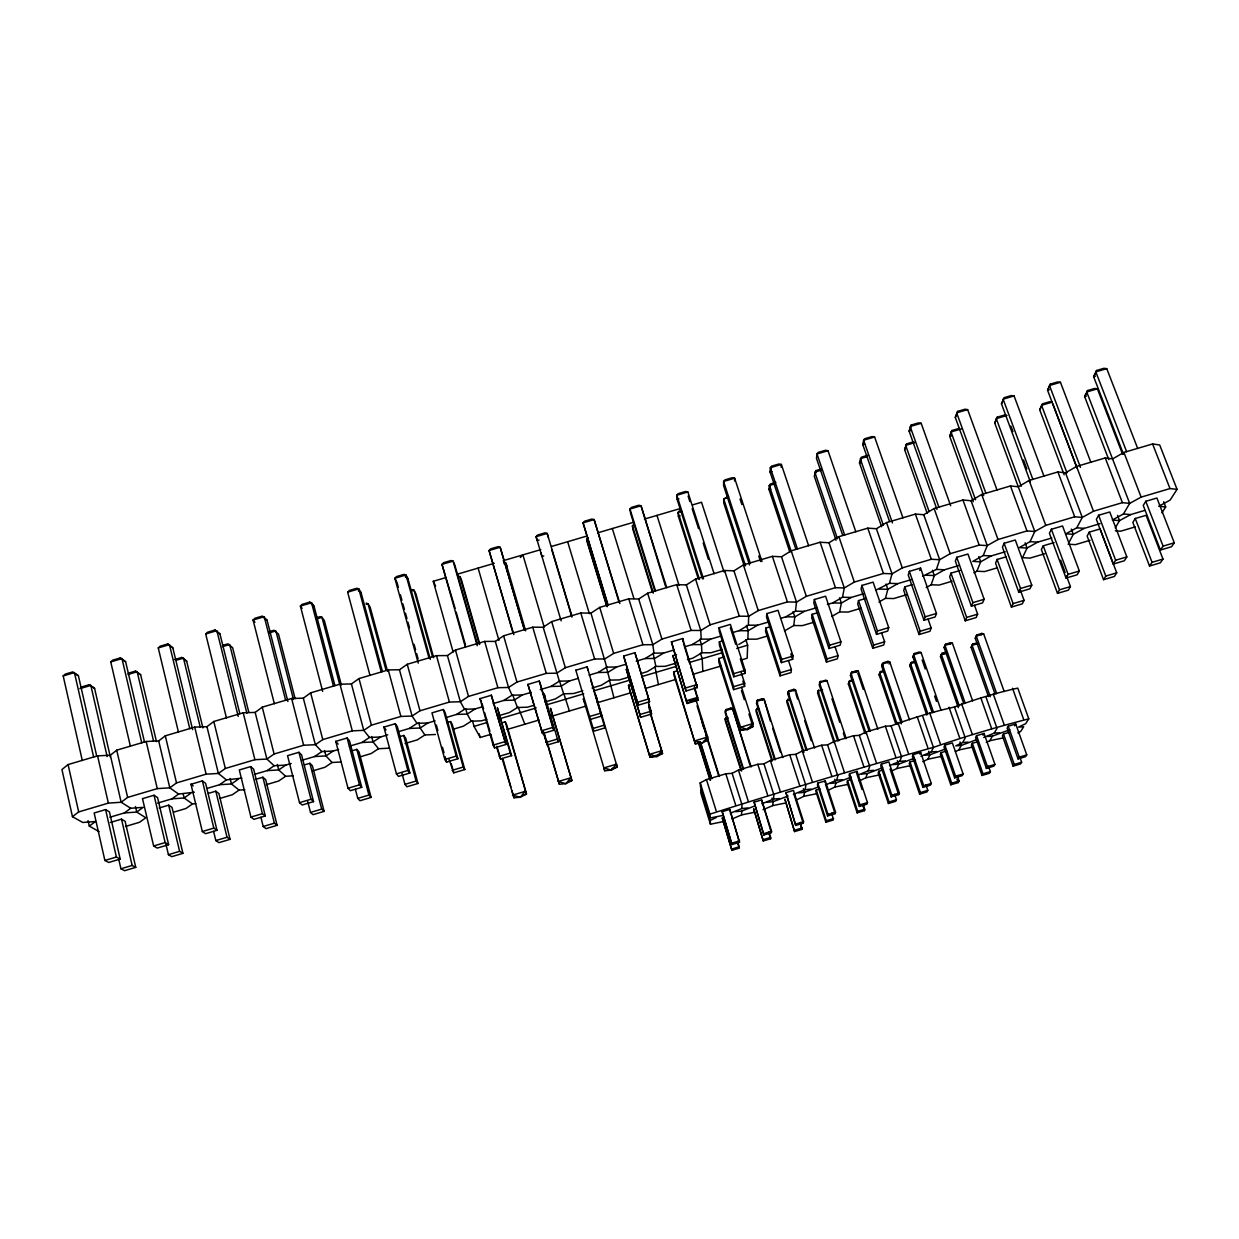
<?xml version="1.0" encoding="UTF-8"?>
<svg xmlns="http://www.w3.org/2000/svg" width="1239" height="1239" viewBox="0 0 1239 1239"><rect width="100%" height="100%" fill="white"/><g stroke="black" fill="none" stroke-linecap="round" stroke-linejoin="round"><path stroke-width="1.5" d="M731.97 844.533L722.182 811.684L729.725 809.439L739.513 842.288L731.97 844.533L722.182 811.638M730.964 709.343L730.979 708.058L726.023 709.529L725.171 712.688L743.013 769.078M734.619 481.026L734.634 478.208L732.234 477.743L724.877 479.911L723.591 481.46L723.622 485.673L749.518 564.969M737.654 841.312L739.327 848.126L731.908 850.341L722.291 818.065M741.247 672.638L744.685 683.386L744.593 686.391L733.612 689.658L733.643 686.669L719.363 641.864L723.018 640.764M733.751 676.788L733.782 673.66L719.131 627.755L730.391 624.425L745.119 670.299L745.011 673.443L733.751 676.788L719.178 631.162L719.116 627.646M739.513 842.288L729.725 809.439M732.001 818.994L741.572 814.921L741.712 811.08L754.923 805.892M730.329 813.233L741.805 808.556L741.944 804.576L732.11 773.337L725.837 773.802L706.447 779.594L700.236 782.847L700.531 787.028L710.133 818.019L723.375 815.324M745.878 639.696L747.644 645.194L747.179 658.219L741.634 659.876M738.769 644.497L747.86 639.154L748.17 630.744L746.436 625.416M733.705 632.277L739.033 630.697L748.371 625.153L748.681 616.294L733.953 570.854L724.567 570.482L695.559 579.062L686.36 584.932L676.711 584.638L647.656 593.218L638.689 599.026L628.793 598.809L599.707 607.404L590.957 613.135L580.797 612.995L551.68 621.606L543.178 627.259L532.755 627.197L503.607 635.808L495.321 641.415L484.65 641.415L455.456 650.041L447.418 655.57L436.484 655.648L407.244 664.29L399.454 669.757L388.256 669.912L358.985 678.569L351.427 683.959L339.966 684.191L310.648 692.849L303.338 698.177L291.614 698.486L262.265 707.159L255.172 712.41L243.2 712.797L213.805 721.485L206.959 726.673L194.724 727.123L165.298 735.827L158.685 740.937L146.171 741.48L116.714 750.184L110.348 755.232L97.571 755.852L68.083 764.571L61.95 769.543L72.451 816.687L82.781 822.464L95.449 821.519L89.301 826.119L99.105 831.601M724.072 656.933L718.744 658.513L718.806 662.044L740.504 730.329L747.628 729.523L752.956 726.627L753.126 723.499L741.572 687.351M756.905 709.591L756.983 708.336L756.053 711.449L772.021 761.211M782.878 757.509L764.076 699.199L762.419 698.703L757.478 700.174L756.518 703.365L774.607 759.662M754.086 802.098L763.874 834.993L771.401 832.732L771.572 831.292L761.613 799.914L754.086 802.16L763.874 834.993M769.45 626.996L765.795 628.08L765.578 631.394L780.059 675.844L791.024 672.591L791.396 669.509L788.469 660.573M766.786 613.522L766.538 617.115L781.406 662.633L792.65 659.303L793.037 656.051L778.015 610.3L766.771 613.646L781.732 659.411L781.406 662.633M762.326 700.004L762.419 698.703M781.143 467.335L781.36 464.455L778.897 464.006L771.541 466.158L770.333 467.707L770.069 471.997L795.81 549.094M761.613 799.914L770.813 830.904M763.27 840.956L753.637 808.695L763.27 840.956L770.658 838.741L769.109 831.896M780.059 675.844L780.369 672.792L765.795 628.08M763.023 809.733L772.687 805.629L773.151 801.695L771.99 798.086M761.877 803.817L773.446 799.093L773.926 795.02L763.967 763.844L757.803 764.277L738.429 770.054L732.11 773.337M784.473 630.945L793.781 625.54L794.788 616.929L793.037 611.617M780.57 618.385L785.898 616.805L795.453 611.183L796.522 602.123L781.499 556.791L772.377 556.357L743.4 564.922L733.953 570.854M787.725 700.422L787.88 699.137L786.858 702.281L803.027 751.949M814.565 748.046L795.515 689.844L793.843 689.349L788.902 690.82L787.849 694.041L806.171 750.245M815.587 473.375L815.928 470.588L821.302 469.008M793.672 690.681L793.843 689.349M795.252 691.842L795.515 689.844L788.097 692.059L787.849 694.041L789.088 693.67M785.96 792.573L795.732 825.453L803.259 823.192L803.569 821.705L793.471 790.389L785.944 792.635L795.732 825.453M817.663 612.701L812.18 614.327L811.684 617.719L826.444 662.06L837.394 658.807L838.044 655.648L835.055 646.727M814.379 599.413L813.837 603.099L828.984 648.508L840.228 645.163L840.909 641.833L825.592 596.207L814.364 599.537L829.603 645.194L828.984 648.508M820.048 682.844L820.295 681.481L826.94 680.505L846.237 738.599M794.586 831.586L784.968 799.325L794.586 831.586L801.989 829.371L800.533 822.495M826.444 662.06L827.033 658.916L812.18 614.327M824.988 681.373L825.251 680.01M797.42 799.449L803.77 796.336L804.56 792.31L803.383 788.701M793.394 794.385L805.071 789.646L805.877 785.48L795.779 754.35L789.739 754.737L770.379 760.514L763.967 763.844M831.694 616.495L839.639 611.927L841.358 603.114L839.562 597.817M827.389 604.508L832.716 602.928L842.489 597.244L844.301 587.967L828.984 542.759L820.11 542.248L791.179 550.797L781.499 556.791M816.269 789.909L815.912 791.551L825.886 822.216L833.274 820.001L831.927 813.094M817.802 783.063L817.43 784.767L827.575 815.928L835.101 813.667L835.535 812.149L825.313 780.88L817.786 783.125L827.993 814.41L827.575 815.928M865.798 598.437L858.503 600.59L857.729 604.059L872.767 648.291L883.701 645.039L884.631 641.802L881.595 632.912M861.91 585.319L861.074 589.098L876.515 634.383L887.728 631.054L888.719 627.631L873.108 582.129L861.879 585.443L877.429 630.992L876.515 634.383M927.175 513.302L904.625 449.633L906.685 443.856L913.809 441.75M936.947 509.384L909.085 431.048L911.207 425.039L918.533 422.886L921.166 423.289L950.669 505.729M824.911 782.521L825.313 780.88M852.835 679.808L849.598 680.769L848.374 683.959L864.961 733.473M877.878 729.167L858.333 671.151L856.614 670.686L851.673 672.158L850.434 675.425L869.22 731.428M906.685 443.856L904.625 449.633M910.479 428.075L911.207 425.039M856.273 672.065L856.614 670.686M828.38 790.188L834.823 787.044L835.938 782.924L834.745 779.331M826.63 784.457L836.666 780.198L837.812 775.939L827.575 744.856L821.643 745.228L802.299 750.989L795.779 754.35M878.947 602.03L885.436 598.344L887.852 589.33L886.04 584.034M875.927 590.12L889.463 583.321L892.018 573.827L876.407 528.728L867.796 528.155L838.88 536.688L828.984 542.759M825.886 822.216L826.274 820.745L816.253 789.971L819.955 788.871M872.767 648.291L873.634 645.07L858.503 600.59M851.224 779.517L847.538 780.616L847.058 782.243L857.156 812.846L864.543 810.631L863.893 805.505M849.613 773.554L849.102 775.289L859.386 806.403L866.897 804.157L867.47 802.578L857.109 771.37L849.598 773.616L859.928 804.839L859.386 806.403M912.059 584.715L904.78 586.868L903.727 590.414L919.044 634.538L929.962 631.286L931.17 627.972L928.073 619.097M909.395 571.256L908.249 575.113L923.984 620.274L935.182 616.945L936.467 613.46L920.562 568.066L909.349 571.38L925.192 616.805L923.984 620.274M983.673 495.569L955.3 417.45L957.654 411.379L964.964 409.226L967.644 409.613L997.023 490.04M883.655 670.64L880.418 671.6L879.101 674.821L895.89 724.242M959.094 428.4L951.97 430.506L949.709 436.345L973.312 501.671M957.654 411.379L955.3 417.45M887.527 662.757L887.96 661.363L889.71 661.827L909.488 719.735M889.06 663.934L889.71 661.827L882.292 664.027L881.672 666.133L901.311 723.839M857.109 771.37L856.583 773.059L862.05 789.522M919.772 570.559L920.562 568.066M859.308 780.942L865.86 777.767L867.285 773.554L882.602 767.731M858.1 775.056L868.229 770.766L869.701 766.399L859.339 735.377L853.516 735.718L834.203 741.48L827.575 744.856M926.214 587.58L931.186 584.777L934.314 575.546L932.456 570.281M922.621 576.274L936.39 569.413L939.673 559.703L923.767 514.727L915.404 514.077L886.535 522.61L876.407 528.728M857.156 812.846L857.682 811.344L847.538 780.616M919.044 634.538L920.19 631.24L904.78 586.868M1051.787 537.974L1037.693 542.155L1027.038 548.056L1019.372 547.576L1030.043 541.644L1034.813 531.516L994.747 423.072L997.209 417.171L1004.333 415.08L1006.997 415.468L996.295 418.612L1021.277 486.292M1030.337 481.77L1001.468 403.852L1004.024 397.719L1011.334 395.566L1014.075 395.938L1043.981 476.163M914.444 661.471L911.223 662.431L909.798 665.684L926.787 715.027M941.082 710.303L921.057 652.504L919.276 652.039L914.351 653.511L912.895 656.84L932.162 712.642M997.209 417.171L994.747 423.072M882.462 770.178L878.776 771.278L878.172 772.935L888.394 803.491L895.782 801.277L896.447 799.728L894.635 794.323M881.409 764.06L880.759 765.826L891.182 796.878L898.678 794.633L899.39 793.037L888.89 761.877L881.394 764.122L891.848 795.283L891.182 796.878M951.025 573.038L949.663 576.785L965.243 620.801L976.162 617.549L977.648 614.157L974.489 605.313M956.802 557.194L955.362 561.143L971.391 606.196L982.589 602.866L984.153 599.289L967.938 554.019L956.756 557.333L972.894 602.634L971.391 606.196M958.305 707.639L940.478 656.546L941.981 653.278L945.218 652.318M1064.146 474.816L1039.722 409.815L1042.386 403.868L1049.495 401.777L1052.221 402.133L1041.534 405.277L1066.934 472.802M940.478 656.546L941.981 653.278M972.63 700.887L952.373 643.18L950.561 642.731L945.636 644.203L944.103 647.548L963.601 703.272M1090.862 462.302L1060.445 382.278L1057.641 381.937L1050.347 384.075L1047.574 390.27L1076.954 467.986M891.879 770.906L896.866 768.505L898.616 764.184L897.392 760.607M889.54 765.656L899.762 761.335L901.574 756.874L891.089 725.915L885.374 726.209L866.061 731.97L859.339 735.377M973.978 572.836L976.874 571.225L980.699 561.794L991.138 555.955L1005.247 551.773M978.81 556.543L980.699 561.794L972.785 561.391L983.239 555.521L987.266 545.594L998.014 539.523L1026.976 530.942L1034.813 531.516L1045.778 525.367L1074.709 516.787L1082.282 517.437L1093.495 511.227L1122.379 502.662L1129.689 503.39L1141.134 497.118L1169.988 488.569L1177.05 489.359L1170.096 500.122L1158.759 506.255L1165.698 506.937L1163.669 501.733M949.972 644.187L950.561 642.731M888.394 803.491L889.044 801.958L878.776 771.278M965.243 620.801L966.668 617.409L950.979 573.161L960.07 570.467M915.513 760.297L909.999 761.954L909.256 763.642L919.617 794.153L926.989 791.938L927.794 790.358L925.951 784.953M913.174 754.566L912.384 756.379L922.947 787.385L930.443 785.139L931.263 783.497L920.639 752.383L913.143 754.628L923.736 785.743L922.947 787.385M997.194 559.347L995.552 563.187L1011.411 607.079L1022.299 603.842L1024.064 600.357L1020.224 589.764M1004.163 543.162L1002.428 547.204L1018.737 592.134L1029.919 588.804L1031.777 585.149L1015.283 539.987L1004.101 543.302L1020.533 588.479L1018.737 592.134M771.37 469.023L770.069 471.997L771.897 471.455M770.317 486.71L769.047 489.591L789.785 551.913M919.865 754.148L920.639 752.383M977.571 642.685L972.723 644.125L971.128 647.424L988.521 696.612M994.994 693.902L975.263 638.286L976.905 634.895L981.83 633.423L983.658 633.872L1004.179 691.486M1122.627 454.357L1097.382 388.829L1094.626 388.473L1087.517 390.564L1084.636 396.573L1108.781 459.623M1137.696 448.456L1106.752 368.649L1103.903 368.308L1096.623 370.461L1093.634 376.702L1123.494 454.217M864.172 441.704L862.809 444.677L889.525 521.387M860.811 460.041L859.479 462.937L881.641 526.776M981.149 634.91L981.83 633.423M922.792 761.66L927.841 759.244L929.916 754.83L945.419 748.945M920.949 756.27L931.279 751.918L933.416 747.365C964.84 736.539 996.652 727.03 1028.788 718.868L1017.777 688.11C996.342 692.895 975.139 699.261 954.479 706.989C932.998 711.806 911.765 718.171 891.089 725.915M1001.468 403.852L1002.94 400.847M882.602 664.228L881.672 666.133L882.911 665.761M919.617 794.153L920.391 792.573L909.999 761.954M1011.411 607.079L1013.099 603.61L997.132 559.486L1006.223 556.791M941.222 752.569L940.324 754.365L950.809 784.814L958.181 782.599L959.11 780.973L957.236 775.583M944.908 745.073L943.994 746.931L954.665 777.875L962.161 775.645L963.121 773.957L952.373 742.904L944.877 745.15L955.61 776.203L954.665 777.875M1054.11 542.589L1043.238 545.81L1041.364 549.589L1057.502 593.373L1068.39 590.136L1070.419 586.574L1066.516 576.027M1051.462 529.146L1049.418 533.266L1066.036 578.086L1077.187 574.772L1079.339 571.009L1062.551 525.971L1051.384 529.285L1068.111 574.354L1066.036 578.086M1039.722 409.815L1041.178 406.888M1095.152 373.682L1093.634 376.702L1095.446 376.176M1086.123 393.646L1084.636 396.573L1086.402 396.046M975.263 638.286L976.239 636.366M972.088 645.55L971.128 647.424L972.336 647.068M955.377 751.608L958.8 749.982L961.185 745.491L976.781 739.575M959.946 741.913L961.185 745.491L955.796 745.847L962.765 742.517L965.243 737.855L954.479 706.989M1068.963 542.527L1073.315 534.334L1084.187 528.372L1100.031 523.663M1071.348 529.099L1073.315 534.334L1065.896 533.792L1076.784 527.783L1082.282 517.437L1065.509 472.818L1057.889 471.951L1029.144 480.453L1018.319 486.772L1010.466 485.967L981.675 494.485L971.082 500.742L962.966 500.014L934.129 508.532L923.767 514.727M996.729 693.701L976.27 636.072L976.905 634.895M990.286 696.705L972.088 645.302L972.723 644.125M972.383 743.245L971.376 745.073L981.985 775.475L989.341 773.275L990.395 771.618L988.505 766.229M976.611 735.61L975.573 737.499L986.383 768.397L993.864 766.151L994.963 764.432L984.06 733.426L976.58 735.672L987.437 766.678L986.383 768.397M1089.344 532.027L1087.13 536.022L1103.546 579.682L1114.419 576.46L1116.726 572.821L1100.139 528.929L1089.267 532.151L1105.792 576.073L1103.546 579.682M1098.699 515.145L1096.36 519.358L1113.257 564.055L1124.408 560.74L1126.84 556.9L1109.757 511.986L1098.606 515.285L1115.627 560.229L1113.257 564.055M950.809 784.814L951.707 783.187L959.11 780.973M1057.502 593.373L1059.484 589.826L1070.419 586.574M945.636 644.203L944.103 647.548L945.326 647.192M1144.697 510.422L1130.618 514.603L1119.529 520.628L1112.343 520.008L1123.463 513.953L1129.689 503.39L1086.727 391.973L1087.517 390.564M983.023 735.269L984.06 733.426M1126.638 451.724L1095.818 371.87L1096.623 370.461M914.351 653.511L912.895 656.84L914.134 656.469M911.223 662.431L909.798 665.684L911.006 665.328M986.259 742.378L989.729 740.736L992.439 736.152L1009.847 729.694M983.704 737.515L994.22 733.116L997.023 728.362L986.151 697.542M1115.301 527.799L1119.529 520.628L1117.547 515.409M880.418 671.6L879.101 674.821L880.309 674.465M1050.347 384.075L1047.574 390.27L1049.387 389.743M1003.528 733.937L1002.382 735.811L1013.115 766.151L1020.471 763.952L1021.648 762.248L1019.743 756.874M1008.298 726.131L1007.121 728.067L1018.055 758.903L1025.536 756.673L1026.759 754.907L1015.732 723.963L1008.267 726.209L1019.248 757.153L1018.055 758.903M1135.342 518.382L1132.849 522.455L1149.529 566.022L1160.385 562.8L1162.972 559.068L1146.106 515.3L1135.265 518.522L1152.053 562.32L1149.529 566.022M1145.874 501.16L1143.241 505.45L1160.432 550.039L1171.552 546.724L1174.278 542.806L1156.916 498.016L1145.781 501.315L1163.08 546.136L1160.432 550.039M849.598 680.769L848.374 683.959L849.582 683.603M851.673 672.158L850.434 675.425L851.658 675.054M981.985 775.475L983.007 773.817L990.395 771.618M1014.571 725.837L1015.732 723.963M820.295 681.481L819.149 684.733L837.703 740.829M1028.788 718.868L1025.66 723.715L1018.489 727.107L1023.662 726.813L1020.626 731.506L1017.808 732.822M1161.919 512.791L1165.698 506.937M788.902 690.82L788.097 692.059L807.085 750.292M951.97 430.506L949.709 436.345L951.49 435.818M757.478 700.174L756.518 703.365L757.757 702.993M1013.115 766.151L1014.276 764.463L1021.648 762.248M815.928 470.588L814.286 476.256L836.046 540.25M679.39 510.824L678.089 512.388L678.383 516.307L698.347 578.954M652.535 592.49L632.974 529.688L632.417 525.847L633.779 524.267M616.464 764.184L611.369 770.1L604.74 770.766L603.889 767.932L616.464 764.184L617.239 767.034L611.369 770.1L603.889 767.932M606.676 606.057L587.503 543.1L586.667 539.321L588.091 537.726M520.303 557.55L522.904 554.886L544.184 627.073M369.996 675.41L347.632 592.165L349.413 590.445L356.832 588.262L358.799 588.881L361.014 592.459L382.402 671.507M226.427 717.861L205.689 633.965L207.641 632.2L215.09 630.001L219.969 633.996L239.824 713.664M178.431 732.048L158.251 647.92L160.265 646.139L167.73 643.939L172.825 647.873L192.618 729.616M79.885 688.652L81.944 686.871L89.239 684.718L94.582 688.373L110.426 757.261M130.389 746.25L110.751 661.905L112.826 660.108L120.291 657.909L125.635 661.781L144.452 741.851M82.285 760.467L63.189 675.921L65.326 674.093L72.807 671.894L78.382 675.689L96.688 755.976M72.451 816.687L78.677 811.917L108.366 803.12L121.159 802.253L127.632 797.405L157.276 788.624L169.805 787.834L176.511 782.924L206.123 774.158L218.389 773.446L225.343 768.459L254.909 759.693L266.896 759.058L274.098 754.009L303.632 745.259L315.356 744.701L322.79 739.59L352.294 730.84L363.755 730.36L371.421 725.171L400.878 716.452L412.091 716.049L420.006 710.783L449.416 702.064L460.35 701.739L468.512 696.411L497.892 687.707L508.563 687.459L516.957 682.054L546.291 673.366L556.714 673.18L565.34 667.713L594.643 659.04L604.802 658.931L613.661 653.402L642.933 644.729L652.814 644.698L661.92 639.107L691.145 630.434L700.778 630.496L710.117 624.828L739.311 616.17L748.681 616.294L758.253 610.564L787.415 601.922L796.522 602.123L806.326 596.315L835.442 587.689L844.301 587.967L854.337 582.082L883.422 573.471L892.018 573.827L902.302 567.88L931.341 559.269L939.673 559.703L950.189 553.694L979.197 545.098L987.266 545.594L971.082 500.742M124.365 812.939L130.715 808.246L143.12 807.379L136.739 812.056L124.365 812.939L109.899 817.229M157.554 803.104L172.004 798.814L178.586 794.06L194.337 792.201M190.744 793.27L184.131 797.993L172.004 798.814M195.839 803.677L192.463 803.91L185.989 808.494L173.677 812.149M206.959 788.453L219.582 784.705L226.396 779.889L241.899 778.092M238.291 779.161L231.461 783.962L219.582 784.705M244.842 789.708L239.065 790.079L232.359 794.741L220.062 798.381M254.491 774.36L267.097 770.627L274.144 765.733L285.791 765.082L291.18 763.487M285.791 765.082L278.729 769.946L267.097 770.627M293.132 775.815L285.605 776.28L278.682 781.004L266.4 784.643M301.975 760.281L314.567 756.549L321.83 751.593L333.229 751.02L338.619 749.425M333.229 751.02L325.934 755.945L314.567 756.549M341.298 761.97L332.083 762.496L324.943 767.266L312.677 770.906M349.398 746.219L361.958 742.502L369.47 737.468L380.605 736.973L387.776 734.835M380.605 736.973L373.078 741.975L361.958 742.502M389.325 748.17L378.514 748.728L371.142 753.56L360.642 756.688M398.54 731.645L409.304 728.455L417.032 723.375L427.92 722.941L435.09 720.819M427.92 722.941L420.176 728.005L409.304 728.455M435.447 734.495L424.884 734.959L417.295 739.869L405.06 743.508M445.839 717.629L456.587 714.438L464.548 709.281L475.187 708.925L482.343 706.803M475.187 708.925L467.211 714.067L456.587 714.438M486.757 719.27L481.522 720.819L471.192 721.222L463.386 726.193L452.916 729.306M493.076 703.628L503.808 700.438L512.001 695.218L522.378 694.94L531.314 692.291M522.378 694.94L514.185 700.128L503.808 700.438M534.505 705.099L527.535 707.175L517.437 707.515L509.43 712.549L498.961 715.646M540.25 689.643L550.968 686.452L559.393 681.171L569.522 680.954L578.443 678.306M569.522 680.954L561.097 686.22L550.968 686.452M582.779 690.789L573.502 693.53L563.637 693.809L555.413 698.904L544.959 702.002M589.144 675.131L598.081 672.498L606.723 667.14L616.604 667L625.509 664.352M616.604 667L607.946 672.328L598.081 672.498M628.669 677.16L619.392 679.917L609.774 680.118L601.333 685.275L592.056 688.032M636.211 661.192L645.116 658.544L653.991 653.123L663.624 653.061L674.31 649.886M663.624 653.061L654.75 658.451L645.116 658.544M676.355 663.02L665.235 666.319L655.865 666.443L647.192 671.662L641.632 673.319M684.981 646.727L692.105 644.605L701.212 639.123L710.582 639.138L721.253 635.963M710.582 639.138L701.491 644.59L692.105 644.605M722.12 649.437L711.031 652.736L701.894 652.798L693.004 658.079L687.459 659.721M768.149 622.071L757.494 625.23L748.17 630.744L739.033 630.697M816.749 607.652L804.343 611.338L794.788 616.929L785.898 616.805M1065.509 472.818L1076.552 466.437L1105.265 457.95L1112.622 458.895L1123.912 452.436L1152.595 443.949L1159.689 444.971L1177.05 489.359M863.521 593.791L851.131 597.461L841.358 603.114L832.716 602.928M912.012 579.418L897.857 583.615L887.852 589.33L879.458 589.067M958.661 565.588L944.521 569.77L934.314 575.546L926.153 575.221M710.133 818.019L709.947 814.147C784.055 790.559 858.581 768.288 933.416 747.365L922.792 716.452M723.452 821.565L710.443 824.229L710.257 820.481L716.405 817.399M788.19 795.949L773.151 801.695L767.096 802.253M817.957 787.044L804.56 792.31L798.613 792.836M851.162 777.116L835.938 782.924L830.099 783.42M914.026 758.33L898.616 764.184L893.009 764.618M522.904 795.128L526.482 794.075L506.751 725.001L505.233 721.872L501.671 722.941M568.314 781.608L571.876 780.555L550.534 708.429L571.876 780.555L565.836 783.668L559.378 784.272L543.89 732.234M611.88 768.629L617.239 767.034L595.773 695.017L596.671 698.3M698.873 742.734L695.311 743.787L674.016 675.348L673.66 671.894L677.206 670.841M704.201 741.139L707.763 740.07L707.624 737.035L695.729 698.997M744.066 729.26L740.504 730.329L740.597 727.231L718.744 658.513M747.613 728.207L752.956 726.627M946.704 750.973L941.191 752.631L951.707 783.187M977.865 741.665L972.352 743.307L983.007 773.817M1009.011 732.357L1003.497 733.999L1014.276 764.463M754.474 812.288L741.572 814.921M785.464 803.011L772.687 805.629M816.439 793.765L803.77 796.336M847.383 784.504L834.823 787.044M880 774.762L865.86 777.767M910.897 765.516L896.866 768.505M941.764 756.286L927.841 759.244M972.6 747.071L958.8 749.982M1003.404 737.855L989.729 740.736M731.986 843.139L739.559 840.863M764.014 833.553L771.572 831.292M796.011 823.966L803.569 821.705M827.993 814.41L835.535 812.149M859.928 804.839L867.47 802.578M891.848 795.283L899.39 793.037M923.736 785.743L931.263 783.497M955.61 776.203L963.121 773.957M987.437 766.678L994.963 764.432M1019.248 757.153L1026.759 754.907M731.924 848.994L739.373 846.764M763.41 839.562L770.844 837.347M794.849 830.145L802.283 827.931M826.274 820.745L833.692 818.53M857.682 811.344L865.085 809.129M889.044 801.958L896.447 799.728M920.391 792.573L927.794 790.358M105.609 809.594L94.149 812.985L104.881 860.47L108.753 862.468L120.198 859.076L109.435 811.886L105.609 809.594L116.404 857.047L120.198 859.076M142.593 798.628L154.039 795.237L157.57 797.622L168.628 844.688L157.198 848.08L153.636 845.989L142.47 798.536M202.406 780.895L190.976 784.287L202.329 831.524L205.581 833.708L216.995 830.316L205.628 783.373L202.406 780.895L213.82 828.117L216.995 830.316M250.712 766.585L239.297 769.961L250.944 817.074L253.902 819.351L265.301 815.959L253.639 769.156L250.712 766.585L262.42 813.667L265.301 815.959M298.955 752.29L287.556 755.666L299.513 802.655L302.161 805.009L313.56 801.633L301.588 754.938L298.955 752.29L310.974 799.248L313.56 801.633M347.137 738.01L335.754 741.371L348.02 788.252L350.358 790.699L361.742 787.307L349.475 740.736L347.137 738.01L359.465 784.845L361.742 787.307M395.256 723.746L383.889 727.107L396.449 773.864L398.493 776.388L409.861 773.012L397.301 726.565L395.256 723.746L407.879 770.472L409.861 773.012M443.314 709.498L431.962 712.859L444.832 759.492L446.582 762.109L457.919 758.733L445.064 712.41L443.314 709.498L456.246 756.1L457.919 758.733M491.31 695.28L479.973 698.641L493.137 745.135L494.593 747.845L505.93 744.484L491.31 695.28L505.93 744.484M527.922 684.424L539.244 681.063L540.405 684.145L553.864 730.236L542.543 733.596L527.922 684.424L542.543 733.596M575.825 670.237L587.116 666.876L601.736 716.018L590.43 719.363M634.941 652.705L623.651 656.051L638.271 705.161L649.561 701.801L634.941 652.705L649.561 701.801M682.689 638.55L671.414 641.895L686.034 690.975L697.309 687.614L682.689 638.55L682.968 641.895M110.364 822.464L121.515 819.149L125.154 821.349L135.748 867.377L124.581 870.692L120.911 868.787L118.805 859.525M159.15 807.998L168.705 805.164L172.051 807.425L182.923 853.346L171.787 856.66L168.411 854.678L165.809 843.589M208.4 793.378L215.818 791.179L218.9 793.533L230.051 839.345L218.931 842.644L215.834 840.569L213.604 831.354M255.482 779.424L262.885 777.225L265.673 779.656L277.118 825.344L266.013 828.643L263.21 826.49L260.918 817.306M304.345 764.928L309.889 763.286L312.398 765.81L324.122 811.375L313.033 814.673L310.509 812.428L307.706 801.432M351.303 751.004L356.847 749.363L359.062 751.965L371.081 797.42L359.991 800.719L357.761 798.396L355.361 789.243M400.042 736.555L403.728 735.455L405.68 738.134L417.977 783.482L406.903 786.765L404.952 784.364L402.009 773.415M446.876 722.662L450.562 721.578L452.22 724.335L464.811 769.558L453.753 772.842L449.076 759.43M676.525 654.564L672.87 655.648L687.118 703.473L698.099 700.205L694.537 686.514M125.464 826.459L139.558 822.278L145.815 817.74L136.739 812.056L135.469 806.543M767.839 635.87L756.766 639.169L747.86 639.154M813.512 622.334L802.438 625.618L793.781 625.54M860.966 608.256L848.065 612.081L839.639 611.927M906.514 594.735L893.629 598.561L885.436 598.344M952.017 581.246L939.147 585.056L931.186 584.777M997.457 567.756L984.602 571.566L976.874 571.225M1044.663 553.756L1029.996 558.108L1022.516 557.689L1027.038 548.056L1025.118 542.806M1089.995 540.297L1075.344 544.649L1068.095 544.169M1135.265 526.869L1120.645 531.206L1115.363 530.803M472.477 720.788L474.057 726.379L486.85 722.569M499.658 718.775L536.239 707.918M547.204 704.666L583.724 693.825M594.674 690.588L629.319 680.304M642.081 676.509L676.695 666.241M689.442 662.462L722.182 652.752M736.74 648.431L747.644 645.194M648.74 707.02L662.524 753.544L656.84 756.564L650.057 757.261L629.18 688.652L628.514 685.291L632.06 684.238M474.057 726.379L480.221 737.484L490.938 734.309M506.999 729.539L539.12 719.998M551.587 716.297L586.109 706.044M597.244 702.745L630.62 692.833M645.442 688.435L675.069 679.638M693.561 674.14L721.299 665.916M104.881 860.47L116.404 857.047M153.636 845.989L165.143 842.566L168.628 844.688M202.329 831.524L213.82 828.117M250.944 817.074L262.42 813.667M299.513 802.655L310.974 799.248M348.02 788.252L359.465 784.845M396.449 773.864L407.879 770.472M444.832 759.492L456.246 756.1M493.137 745.135L504.552 741.758M541.397 730.809L552.78 727.417L553.864 730.236M589.578 716.498L600.961 713.106L601.736 716.018M637.713 702.203L649.066 698.827M685.771 687.924L697.123 684.548M733.782 673.66L745.119 670.299M781.732 659.411L793.037 656.051M829.603 645.194L840.909 641.833M877.429 630.992L888.719 627.631M925.192 616.805L936.467 613.46M972.894 602.634L984.153 599.289M1020.533 588.479L1031.777 585.149M1068.111 574.354L1079.339 571.009M1115.627 560.229L1126.84 556.9M1163.08 546.136L1174.278 542.806M120.911 868.787L132.139 865.457L135.748 867.377M168.411 854.678L179.609 851.348L182.923 853.346M215.834 840.569L227.031 837.254L230.051 839.345M263.21 826.49L274.392 823.176L277.118 825.344M310.509 812.428L321.675 809.113L324.122 811.375M357.761 798.396L368.912 795.082L371.081 797.42M404.952 784.364L416.087 781.05L417.977 783.482M452.08 770.364L463.216 767.049L464.811 769.558M499.162 756.363L510.267 753.064L511.583 755.651L500.541 758.934L496.591 747.287M546.167 742.393L557.271 739.094L558.293 741.758L547.266 745.042L543.023 731.521M593.125 728.439L604.214 725.14L604.957 727.897L593.946 731.165L575.794 670.113M651.095 711.217L651.559 714.051L640.563 717.319L640.021 714.5L651.095 711.217L648.338 702.203M733.643 686.669L744.685 683.386M780.369 672.792L791.396 669.509M827.033 658.916L838.044 655.648M873.634 645.07L884.631 641.802M920.19 631.24L931.17 627.972M966.668 617.409L977.648 614.157M1013.099 603.61L1024.064 600.357M1105.792 576.073L1116.726 572.821M1152.053 562.32L1162.972 559.068M887.96 661.363L883.02 662.819L882.292 664.027L902.023 721.965M826.94 680.505L819.521 682.704L838.757 740.829M858.333 671.151L850.93 673.366L870.398 731.397M921.057 652.504L913.654 654.703L933.617 712.533M952.373 643.18L944.97 645.38L965.181 703.117M976.27 636.072L983.658 633.872M728.253 717.861L725.218 718.775L725.233 720.618L741.077 770.751M759.213 708.662L756.162 709.56L772.284 759.786M790.126 699.446L787.09 700.36L803.987 752.29M822.541 689.798L817.988 691.161L817.632 693.112L834.002 742.703M853.408 680.614L848.854 681.977L866.2 733.736M884.259 671.445L879.705 672.792L897.253 724.459M915.079 662.261L910.526 663.624L927.686 713.432M947.386 652.659L941.33 654.455L959.311 705.951M972.088 645.302L978.144 643.49M941.423 654.688L946.255 653.247M818.84 692.756L817.632 693.112L818.747 689.953L817.988 691.161L834.513 741.216M334.933 685.554L314.056 606.289L311.547 602.789L309.642 602.154L302.208 604.353L300.38 606.072L322.682 691.393M63.189 675.921L74.433 672.607L93.653 757.106M110.751 661.905L121.98 658.606L141.757 742.889M158.251 647.92L169.449 644.621L189.784 728.687M205.689 633.965L216.871 630.666L238.213 716.374M347.632 592.165L358.799 588.881L381.287 672.08M714.098 573.688L687.862 491.991L676.804 495.244L677.114 499.363L702.498 578.861M855.824 531.779L828.008 450.717L816.997 453.97L816.47 458.337L842.69 535.233M902.952 517.856L874.61 436.995L863.614 440.232L862.809 444.677L864.621 444.151M921.166 423.289L910.169 426.526L938.914 507.231M967.644 409.613L956.663 412.835L985.934 493.323M1014.075 395.938L1003.11 399.159L1032.892 479.447M1060.445 382.278L1049.495 385.515L1080.47 467.351M1095.818 371.87L1106.752 368.649M539.073 540.018L537.246 540.56L536.084 536.673L537.618 535.047L545.005 532.863L547.189 533.405L571.829 615.752M677.114 499.363L678.941 498.837M909.085 431.048L910.897 430.522M453.133 651.977L433.263 581.292L445.823 577.606M456.587 574.431L494.237 563.327M503.189 560.694L540.793 549.62M551.541 546.445L587.301 535.914M598.034 532.755L633.749 522.223M644.466 519.079L680.149 508.563M692.632 504.877L701.537 502.26L724.01 571.891M128.237 673.226L135.531 671.073L140.657 674.79L156.486 741.65M174.482 659.597L181.761 657.46L186.671 661.223L202.917 727.928M222.478 645.457L227.93 643.846L232.622 647.687L248.822 712.363M268.6 631.859L274.051 630.264L278.512 634.151L295.13 698.672M316.487 617.75L320.111 616.697L321.97 617.316L324.355 620.646L341.375 685.012M728.547 496.343L723.715 498.945L723.746 502.941L744.097 565.433M775.846 482.405L770.472 483.984L769.28 485.518L769.047 489.591L770.828 489.064M868.477 455.116L861.337 457.206L859.479 462.937L861.26 462.41M81.712 688.125L90.834 685.43L107.158 756.58M128.051 674.465L137.173 671.77L153.512 740.876M176.17 660.279L183.465 658.141L200.222 727.061M222.416 646.665L229.68 644.512L246.886 713.277M268.584 633.052L275.863 630.914L293.488 699.493M316.534 618.927L321.97 617.316L339.548 683.882M366.217 604.276L368.029 603.749L370.151 607.156L387.559 671.352M412.231 590.724L414.027 590.198L415.87 593.682L433.696 657.708M458.167 577.188L459.979 576.646L461.558 580.208L479.772 644.094M504.072 563.668L505.868 563.126L507.169 566.765M681.682 511.32L678.089 512.388L699.477 579.465M727.308 497.877L723.715 498.945L745.522 565.851M774.654 483.922L769.28 485.518L791.504 552.253M821.953 469.984L814.797 472.105L837.44 538.671M867.408 456.602L860.253 458.709L883.314 525.104M914.583 442.695L905.663 445.328L929.142 511.568M961.712 428.802L951.01 431.962L975.558 499.813M1086.727 391.973L1097.382 388.829M543.766 555.986L541.985 556.512L540.885 552.811M678.383 516.307L680.165 515.78M741.805 808.556L747.969 807.967M735.548 811.684L741.712 811.08M773.446 799.093L779.501 798.536M502.089 758.531L513.953 797.792L520.256 797.235L526.482 794.075L505.233 721.872M805.071 789.646L811.018 789.119M836.666 780.198L842.489 779.718M861.57 774.019L867.285 773.554M868.229 770.766L873.944 770.317M899.762 761.335L905.368 760.916M924.418 755.232L929.916 754.83L928.692 751.252M931.279 751.918L936.777 751.531M962.765 742.517L968.139 742.161M987.158 736.477L992.439 736.152M994.22 733.116L999.501 732.791M748.371 625.153L757.494 625.23M795.453 611.183L804.343 611.338M842.489 597.244L851.131 597.461M889.463 583.321L897.857 583.615M936.39 569.413L944.521 569.77M983.239 555.521L991.138 555.955M1030.043 541.644L1037.693 542.155M1076.784 527.783L1084.187 528.372M1123.463 513.953L1130.618 514.603M874.61 436.995L872.039 436.577L864.714 438.73L863.614 440.232L892.452 522.935M828.008 450.717L825.499 450.284L818.158 452.436L816.997 453.97L844.688 535.078M687.862 491.991L685.508 491.496L678.151 493.664L676.804 495.244L703.489 578.814M503.793 562.568L505.868 563.126L525.646 630.852M457.95 576.073L459.979 576.646L479.338 644.543M412.06 589.594L414.027 590.198L432.442 656.422M730.979 708.058L732.605 708.569L751.144 766.972M366.109 603.13L368.029 603.749L386.026 670.144M94.582 688.373L89.239 684.718M75.455 673.954L78.382 675.689M140.657 674.79L135.531 671.073M125.635 661.781L120.291 657.909M186.671 661.223L181.761 657.46M172.825 647.873L167.73 643.939M130.715 808.246L121.159 802.253L110.348 755.232M219.969 633.996L215.09 630.001M264.279 618.354L267.035 620.135L287.882 701.444M314.056 606.289L309.642 602.154M358.334 590.662L361.014 592.459M405.261 576.832L407.925 578.644L430.32 659.334M178.586 794.06L169.805 787.834L158.685 740.937M192.463 803.91L184.131 797.993L183.264 794.338M190.868 784.194L193.191 785.929M226.396 779.889L218.389 773.446L206.959 726.673M239.065 790.079L231.461 783.962L230.113 778.495M274.144 765.733L266.896 759.058L255.172 712.41M285.605 776.28L278.729 769.946L277.35 764.478M321.83 751.593L315.356 744.701L303.338 698.177M332.083 762.496L325.934 755.945L324.525 750.493M335.676 741.278L338.17 744.097M254.971 622.272L253.066 620.011L254.955 618.261L262.405 616.062L267.035 620.135M369.47 737.468L363.755 730.36L351.427 683.959M378.514 748.728L373.078 741.975L371.638 736.539M383.811 727.014L386.01 729.91M302.099 608.395L300.38 606.072L311.547 602.789L333.492 686.205M417.032 723.375L412.091 716.049L399.454 669.757M424.884 734.959L420.176 728.005L418.689 722.585M464.548 709.281L460.35 701.739L447.418 655.57M471.192 721.222L467.211 714.067L465.694 708.646M396.17 580.688L394.838 578.257L396.542 576.569L403.96 574.385L405.974 574.989L407.925 578.644M479.927 698.533L481.506 701.615M433.263 581.292L435.601 586.078M512.001 695.218L508.563 687.459L495.321 641.415M517.437 707.515L512.621 694.738M524.856 724.226L518.181 707.237M1152.595 443.949L1169.988 488.569M1123.912 452.436L1141.134 497.118M1105.265 457.95L1122.379 502.662M1052.887 403.914L1093.495 511.227M1057.889 471.951L1074.709 516.787M545.16 696.767L544.06 693.84L558.293 741.758M1010.947 426.139L1012.929 431.482M1023.491 459.963L1026.79 468.869M1060.646 560.183L1065.199 572.495M1029.144 480.453L1045.778 525.367M1043.238 545.81L1059.484 589.826M1010.466 485.967L1026.976 530.942M981.675 494.485L998.014 539.523M962.966 500.014L979.197 545.098M1012.526 688.28L1023.553 719.147M934.129 508.532L950.189 553.694M993.275 694.01L1004.225 724.908M980.777 697.743L991.68 728.671M915.404 514.077L931.341 559.269M961.51 703.489L972.336 734.448M886.535 522.61L902.302 567.88M948.997 707.221L959.776 738.196M922.141 660.046L925.254 669.045M934.609 696.039L936.467 701.429M956.942 779.021L958.181 782.599M867.796 528.155L883.422 573.471M929.73 712.983L940.416 743.989M917.201 716.715L927.841 747.737M838.88 536.688L854.337 582.082M897.903 722.476L908.466 753.529M885.374 726.209L895.874 757.292M820.11 542.248L835.442 587.689M857.806 673.226L863.289 689.473M890.082 769.078L898.678 794.633M808.649 545.733L781.36 464.455L770.333 467.707L797.482 549.032M559.393 681.171L543.178 627.259M563.637 693.809L559.501 680.846M569.429 711L563.838 693.701M866.061 731.97L876.484 763.085M853.516 735.718L863.893 766.848M791.179 550.797L806.326 596.315M831.942 698.811L839.748 722.322M843.356 733.178L845.153 738.614M862.747 805.242L864.543 810.631M834.203 741.48L844.487 772.64M772.377 556.357L787.415 601.922M762 561.515L734.634 478.208L723.591 481.46L750.23 563.002M821.643 745.228L831.88 776.404M740.039 498.992L741.851 504.505M758.748 556.017L760.56 561.53M790.854 653.836L792.65 659.303M795.841 693.654L797.622 699.09M804.731 720.835L811.251 740.767M825.515 784.349L835.101 813.667M743.4 564.922L758.253 610.564M802.299 750.989L812.459 782.212M789.739 754.737L799.836 785.991M724.567 570.482L739.311 616.17M770.364 721.129L764.076 699.199L756.642 701.413L775.382 759.739M772.702 728.393L780.307 751.98M793.796 793.827L803.259 823.192M800.828 825.747L801.989 829.371M688.11 496.127L689.844 501.547M692.167 508.764L698.533 528.635M703.179 543.085L708.383 559.331M730.375 627.832L735.641 644.265M740.333 658.854L745.011 673.443M770.379 760.514L780.4 791.798M742.873 681.047L744.593 686.391M741.48 690.712L744.345 699.679M748.945 714.051L751.81 723.034M757.803 764.277L767.777 795.562M733.612 689.658L719.41 645.085L719.363 641.74M695.559 579.062L710.117 624.828M749.905 765.036L732.605 708.569L725.156 710.783L743.648 769.218M768.939 833.32L770.658 838.741M686.36 584.932L700.778 630.496L701.212 639.123M741.696 770.875L725.218 718.775L726.054 717.536L726.069 718.775M699.803 639.247L701.491 644.59L701.894 652.798M738.429 770.054L748.31 801.385M656.964 515.393L678.987 585.195M700.453 653.17L702.188 658.683L702.823 671.399M676.711 584.638L691.145 630.434M725.837 773.802L735.672 805.164M666.737 587.689L641.028 505.775L638.735 505.264L631.363 507.432L629.954 509.028L630.543 513.085L654.842 590.972M665.405 585.877L641.028 505.775L629.954 509.028L655.539 591.003M683.541 643.722L689.86 663.841M691.006 667.496L697.309 687.614M694.181 687.707L698.099 700.205L686.871 700.577L697.913 697.294L687.118 703.473L672.854 655.539M719.41 776.45L701.104 717.939L701.212 719.828M697.077 705.874L701.011 718.481M703.256 725.682L707.763 740.07L702.265 743.028L695.311 743.787L673.66 671.894M701.77 721.64L703.489 727.107M705.765 734.386L718.868 776.28M737.623 842.69L738.754 846.314M686.034 690.975L671.399 641.787M700.5 742.099L711.898 778.681M632.417 525.847L653.371 593.094M700.035 742.068L711.403 778.51M698.719 742.393L710.505 780.183M698.285 742.347L710.009 780.012M731.908 850.341L722.291 818.003M706.447 779.594L716.204 810.972M647.656 593.218L661.92 639.107M700.236 782.847L709.947 814.147M710.257 820.481L700.716 789.708L701.011 793.75L710.443 824.229M638.689 599.026L652.814 644.698L653.991 653.123M653.092 653.092L655.865 666.443M612.329 528.542L633.934 598.53M654.966 666.659L658.405 684.578M628.793 598.809L642.933 644.729M619.872 603.532L594.131 519.575L591.901 519.064L584.514 521.232L583.058 522.843L607.714 604.911M618.85 601.612L594.131 519.575L583.058 522.843L608.101 605.019M648.818 705.084L651.559 714.051M650.382 713.85L662.524 753.544L650.057 757.261L628.514 685.291M638.271 705.161L623.62 655.942M586.667 539.321L607.203 606.738M626.314 669.447L640.021 714.5M640.563 717.319L626.284 669.339M599.707 607.404L613.661 653.402M590.957 613.135L606.723 667.14M606.32 666.954L609.774 680.118M567.648 541.706L589.377 613.708M609.433 680.165L613.94 697.789M580.797 612.995L594.643 659.04M551.711 549.62L571.907 617.177M590.709 680.01L604.957 727.897M584.281 701.986L583.306 698.703L604.74 770.766M561.143 620.894L536.084 536.673L547.189 533.405L548.273 537.308M551.68 621.606L565.34 667.713M532.755 627.197L546.291 673.366M524.453 629.52L500.169 547.251L498.047 546.693L490.644 548.862L489.064 550.519L513.039 633.129M524.283 629.799L500.169 547.251L489.064 550.519L513.813 634.647M539.244 681.063L552.78 727.417M546.724 740.721L559.378 784.272M543.611 732.435L547.266 745.042M503.607 635.808L516.957 682.054M478.115 568.082L498.945 640.439M484.65 641.415L497.892 687.707M511.583 755.651L497.335 707.701L510.267 753.064M477.17 643.506L454.759 564.845L453.102 561.112L451.042 560.524L443.624 562.707L441.982 564.38L465.415 647.207M477.201 645.72L453.102 561.112L441.982 564.38L455.1 608.364M503.111 759.6L510.855 786.889M511.893 790.528L513.953 797.792M496.947 746.296L500.541 758.934M456.138 612.035L465.461 644.977M482.017 703.458L483.597 709.002M484.635 712.704L489.885 731.196M490.923 734.897L494.593 747.845M479.183 733.798L480.221 737.484M455.456 650.041L468.512 696.411M436.484 655.648L449.416 702.064M450.562 721.578L463.216 767.049M429.004 657.971L405.974 574.989L394.838 578.257L418.255 663.144M451.244 763.797L453.753 772.842M396.852 581.912L398.369 587.41M400.398 594.751L401.916 600.249M402.923 603.92L404.441 609.433M405.447 613.104L406.981 618.602M407.987 622.272L409.505 627.786M414.058 644.295L415.576 649.794M416.598 653.464L418.116 658.978M436.345 725.016L437.878 730.592M442.478 747.272L444.011 752.832M445.033 756.549L446.582 762.109M407.244 664.29L420.006 710.783M587.116 666.876L587.983 670.036M388.256 669.912L400.878 716.452M403.728 735.455L416.087 781.05M358.985 678.569L371.421 725.171M339.966 684.191L352.294 730.84M356.847 749.363L368.912 795.082M310.648 692.849L322.79 739.59M309.889 763.286L321.675 809.113M291.614 698.486L303.632 745.259M285.651 700.345L264.248 616.712L253.066 620.011L274.346 703.69M262.265 707.159L274.098 754.009M262.885 777.225L274.392 823.176M243.2 712.797L254.909 759.693M213.805 721.485L225.343 768.459M215.818 791.179L227.031 837.254M194.724 727.123L206.123 774.158M165.298 735.827L176.511 782.924M168.705 805.164L179.609 851.348M146.171 741.48L157.276 788.624M154.039 795.237L165.143 842.566M116.714 750.184L127.632 797.405M121.515 819.149L132.139 865.457M97.571 755.852L108.366 803.12M88.062 820.605L89.301 826.119M68.083 764.571L78.677 811.917M726.023 709.529L726.023 710.814M525.088 791.396L520.256 797.235L512.481 795.144L525.088 791.396M570.807 777.782L565.836 783.668L558.216 781.53L570.807 777.782M662.075 750.602L656.84 756.564L649.515 754.35L662.075 750.602M707.624 737.035L702.265 743.028L695.079 740.783L707.624 737.035M753.126 723.499L747.628 729.523L740.597 727.231L753.126 723.499"/></g></svg>
